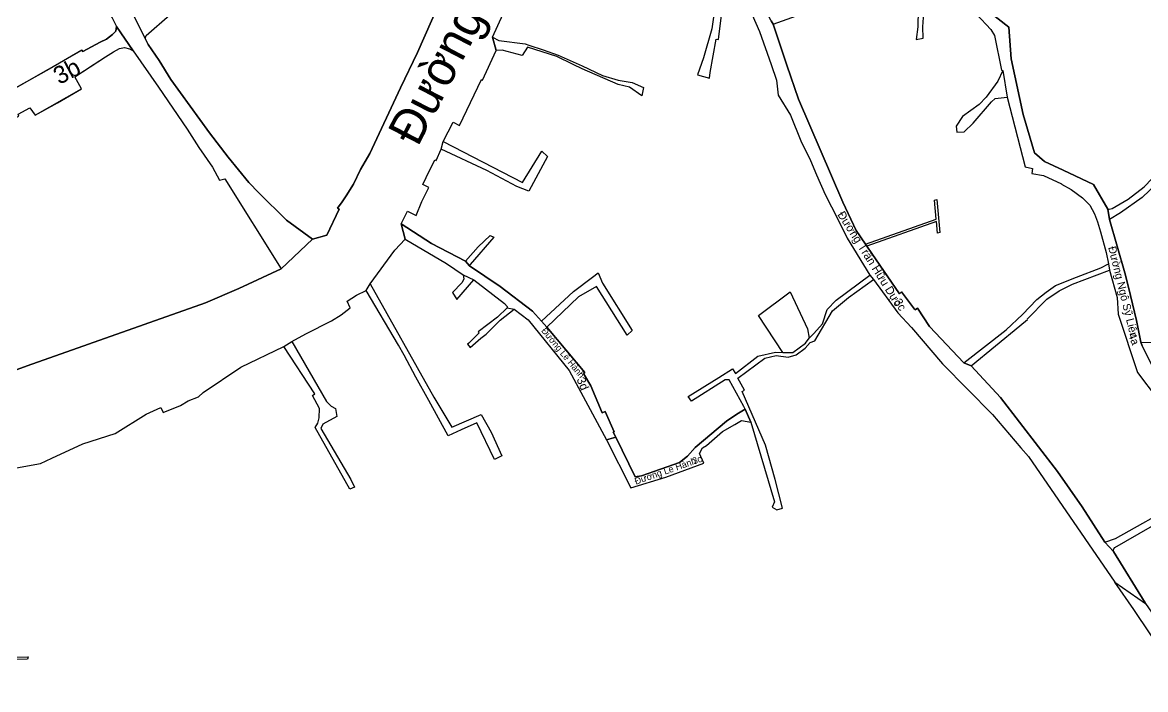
# Model space of a CAD drawing. Extents: x 548434 to 553028, y 1835329 to 1842282.
# Drawn here: x 551805 to 552297.4, y 1838859.2 to 1839152 of the extents above; entities that cross this region are included whole.
import ezdxf

# ---------------------------------------------------------------- set-up
doc = ezdxf.new("R2010")
doc.units = 0
for name, color, linetype in [('Level 1', 7, 'Continuous'), ('Level 2', 7, 'Continuous'), ('Level 27', 7, 'Continuous'), ('Level 30', 7, 'Continuous'), ('Level 4', 7, 'Continuous'), ('Level 5', 7, 'Continuous')]:
    doc.layers.add(name, color=color, linetype=linetype)

msp = doc.modelspace()

# ---------------------------------------------------------------- linework, layer by layer
at = {"layer": 'Level 1'}
msp.add_line((551852.23, 1839158.07), (551858.76, 1839144.88), dxfattribs=at)
msp.add_lwpolyline([(551858.76, 1839144.88), (551859.27, 1839146.2), (551869.5816, 1839155.3124)], dxfattribs=at)
at = {"layer": 'Level 2'}
for p, q in [((552237.5297, 1839149.8544), (552223.54, 1839160.9)), ((552223.25, 1839155.54), (552229.66, 1839148.88)), ((551853.45, 1839139.49), (551846.24, 1839150.26)), ((552238.47, 1839135.97), (552237.5297, 1839149.8544)), ((552234.34, 1839131.01), (552234.83, 1839130.86)), ((552234.83, 1839130.86), (552236.73, 1839119.25)), ((551887, 1839103.46), (551869.95, 1839126.96)), ((552141.77, 1839111.22), (552146.33, 1839100.04)), ((552153.2, 1839085.17), (552156.93, 1839076.51)), ((552247.85, 1839087.83), (552247.59, 1839085.73)), ((552247.59, 1839085.73), (552252.75, 1839084.79)), ((552252.75, 1839084.79), (552260.58, 1839081.16)), ((552274.64, 1839080.82), (552261.34, 1839087.13)), ((552260.58, 1839081.16), (552260.56, 1839080.94)), ((552260.56, 1839080.94), (552264.83, 1839078.65)), ((552280.94, 1839070.04), (552274.64, 1839080.82)), ((552281.69, 1839065.48), (552280.94, 1839070.04)), ((552288.37, 1839042.17), (552281.69, 1839065.48)), ((551918.36, 1839043.79), (551932.1, 1839056.82)), ((552280.14, 1839050.99), (552281.26, 1839046.07)), ((551998.18, 1839041.23), (552002.85, 1839039)), ((552290.03, 1839035.78), (552288.37, 1839042.17)), ((552028.67, 1839025.28), (552014.5, 1839036.16)), ((552293.48, 1839021.16), (552290.03, 1839035.78)), ((552196.07, 1839026.14), (552190.46, 1839033.69)), ((552017.58, 1839026.78), (552020.53, 1839026.09)), ((552032.58, 1839020.91), (552028.67, 1839025.28)), ((552034.85, 1839018.24), (552032.58, 1839020.91)), ((552054.16, 1838992.54), (552050.96, 1838997.98))]:
    msp.add_line(p, q, dxfattribs=at)
for points in [[(552134.2, 1839151.2), (552133.34, 1839152.74), (552124.78, 1839168.81), (552118.11, 1839185.16), (552117.09, 1839189.5), (552116.81, 1839193.36), (552116.5, 1839201.55), (552116.59, 1839207.42), (552117.94, 1839213.18), (552125.22, 1839224.96), (552130.37, 1839234.85), (552131.569, 1839236.228), (552125.8, 1839237.86), (552117.99, 1839226.25), (552113.03, 1839214.56), (552112.12, 1839212.68), (552111.15, 1839210.51), (552110.62, 1839204.38)], [(551860.09, 1839142.29), (551858.76, 1839144.88), (551852.23, 1839158.07), (551840.03, 1839175.12), (551836.5, 1839180.24)], [(551990.52, 1839166.73), (551978.15, 1839138.73), (551970.7, 1839123.21), (551957.35, 1839094.46), (551953.23, 1839087.46), (551950.1, 1839081.04), (551946.92, 1839075.95), (551945.16, 1839073.27), (551945.15, 1839073.25), (551943.15, 1839070.48), (551943.85, 1839069.99), (551938.47, 1839058.67), (551932.1, 1839056.82), (551918.36, 1839043.79), (551899.87, 1839035.25), (551885.27, 1839028.91), (551807.01, 1839001.29), (551757.47, 1838983.15)], [(551840.3, 1839159.31), (551844.28, 1839154.04), (551846.24, 1839150.26), (551853.45, 1839139.49), (551864.55, 1839123.56), (551877.21, 1839105.07), (551882.26, 1839097.03), (551888.35, 1839088.42), (551891.31, 1839082.72), (551893.73, 1839083.35), (551918.36, 1839043.79)], [(552121.42, 1839162.51), (552122.29, 1839161.31), (552128.13, 1839148.03), (552133.33, 1839133.57), (552135.58, 1839126.65), (552136.38, 1839120.13), (552141.77, 1839111.22)], [(551985.86, 1839091.67), (551986.4, 1839091.41), (551988.54, 1839096.39), (551989.5, 1839099.67), (551993.81, 1839108.14), (551996.58, 1839106.78), (552006.19, 1839126.93), (552006.73, 1839126.67), (552012.75, 1839139.72), (552011.1, 1839145.47), (552015.7, 1839155.73)], [(551846.24, 1839150.26), (551845.85, 1839148.14), (551844.46, 1839146.68), (551841.87, 1839144.67), (551839.1, 1839143.27), (551831.43, 1839139.19), (551831, 1839139.82), (551816.64, 1839131.52), (551801.71, 1839123.17)], [(552164.74, 1839073.13), (552145.27, 1839118.31), (552140.21, 1839133.16), (552134.2, 1839151.2)], [(552229.66, 1839148.88), (552231.2, 1839146.22), (552234.34, 1839131.01)], [(551803, 1839111.7), (551808.21, 1839114.57), (551810.48, 1839111.34), (551820.27, 1839116.68), (551830.84, 1839122.84), (551827.88, 1839128.08), (551836.43, 1839133.62), (551841.32, 1839136.91), (551844.95, 1839139.1), (551847.47, 1839140.52), (551849.69, 1839140.97), (551851.84, 1839140.36), (551853.45, 1839139.49)], [(551869.95, 1839126.96), (551864.86, 1839135.28), (551860.09, 1839142.29)], [(552261.34, 1839087.13), (552253.1, 1839090.9), (552248.69, 1839094.77), (552243.73, 1839111.58), (552238.47, 1839135.97)], [(552236.73, 1839119.25), (552244.67, 1839088.65), (552247.85, 1839087.83)], [(551932.1, 1839056.82), (551920.69, 1839065.17), (551908.57, 1839077.23), (551904.28, 1839081.69), (551895.11, 1839092.9), (551887, 1839103.46)], [(552146.33, 1839100.04), (552150.48, 1839091.34), (552153.2, 1839085.17)], [(551802.38, 1838956.58), (551812.89, 1838958.48), (551817.78, 1838960.78), (551831.41, 1838967.03), (551845.68, 1838971.65), (551859.14, 1838980.05), (551865.59, 1838982.99), (551866.6, 1838980.8), (551874.31, 1838983.94), (551877.63, 1838985.86), (551882.18, 1838987.68), (551884.18, 1838989.66), (551900.74, 1839000.77), (551919.53, 1839009.77), (551923.05, 1839012.03), (551929.21, 1839015.34), (551940.54, 1839021.1), (551944.71, 1839023.68), (551948.67, 1839026.77), (551947.346, 1839029.732), (551951.49, 1839032.37), (551955.714, 1839034.383), (551957.452, 1839037.275), (551968.22, 1839052.05), (551972.82, 1839056.82), (551971.01, 1839063.67), (551973.86, 1839069.1), (551977.61, 1839067.31), (551980.16, 1839073.43), (551983.2, 1839079.59), (551980.48, 1839080.89), (551982.04, 1839083.96), (551985.86, 1839091.67)], [(552156.93, 1839076.51), (552162.57, 1839065.66), (552166.54, 1839057.36), (552176.56, 1839041.13)], [(552264.83, 1839078.65), (552269.86, 1839074.94), (552273.09, 1839071.72), (552275.09, 1839068.01), (552276.37, 1839064.42)], [(552190.46, 1839033.69), (552189.59, 1839032.94), (552177.36, 1839050.59), (552175.16, 1839053.82), (552174.6, 1839054.65), (552170.55, 1839060.61), (552164.74, 1839073.13)], [(551971.0096, 1839063.6693), (551972.82, 1839056.82), (551990.87, 1839046.19), (551998.18, 1839041.23)], [(551999.19, 1839047.17), (551984.26, 1839054.99), (551971.0096, 1839063.6693)], [(552276.37, 1839064.42), (552277.72, 1839060.02), (552280.14, 1839050.99)], [(552014.5, 1839036.16), (552000.92, 1839045.1), (551999.19, 1839047.17)], [(552281.26, 1839046.07), (552281.63, 1839043.28), (552284.97, 1839031.23), (552285.44, 1839023.98), (552293.88, 1838998.43), (552302.55, 1838987)], [(552176.56, 1839041.13), (552178.17, 1839039.24), (552188.77, 1839024.55), (552194.78, 1839018.17), (552208.43, 1839002.24), (552230.37, 1838979.88), (552242.69, 1838965.38), (552246.08, 1838961.45), (552283.952, 1838906.4014), (552297.4473, 1838897.0452), (552297.32, 1838897.23), (552283.37, 1838919.78), (552279.535, 1838923.853), (552269.72, 1838939.35), (552258.9, 1838954.88), (552233.81, 1838987.44), (552221, 1839001.31), (552217.839, 1839002.558)], [(552002.85, 1839039), (552016.35, 1839028.7), (552017.54, 1839027.31), (552017.58, 1839026.78)], [(552020.53, 1839026.09), (552026.67, 1839021.51), (552044.67, 1838999.31), (552061.04, 1838968.83), (552065.1151, 1838969.9387), (552064.02, 1838972.17)], [(552197.38, 1839026.55), (552196.4, 1839025.83), (552196.07, 1839026.14)], [(552217.839, 1839002.558), (552202.75, 1839018.5), (552197.38, 1839026.55)], [(552300.04, 1839001.92), (552295.96, 1839010.02), (552295.45, 1839011.74), (552293.48, 1839021.16)], [(552050.96, 1838997.98), (552051.56, 1838998.38), (552034.85, 1839018.24)], [(552064.02, 1838972.17), (552064.36, 1838972.29), (552060.5, 1838981.23), (552059.17, 1838980.64), (552054.16, 1838992.54)]]:
    msp.add_lwpolyline(points, dxfattribs=at)
at = {"layer": 'Level 27'}
for p, q in [((552121.81, 1838982.21), (552118.16, 1838980.15)), ((552124.39, 1838976.57), (552121.81, 1838982.21)), ((552065.1151, 1838969.9387), (552061.04, 1838968.83)), ((552073.62, 1838952.61), (552065.1151, 1838969.9387))]:
    msp.add_line(p, q, dxfattribs=at)
for points in [[(552061.04, 1838968.83), (552071.72, 1838947.8), (552087.08, 1838952.44), (552103.74, 1838958.54), (552101.83, 1838962.82), (552103.14, 1838965.3), (552104.91, 1838966.29), (552111.99, 1838972.45), (552117.41, 1838975.58), (552120.2, 1838977.28), (552124.39, 1838976.57)], [(552118.16, 1838980.15), (552113.67, 1838977.06), (552099.89, 1838965.52), (552096.57, 1838961.59), (552093.12, 1838958.92), (552076.35, 1838953.03), (552073.62, 1838952.61)]]:
    msp.add_lwpolyline(points, dxfattribs=at)
at = {"layer": 'Level 30'}
for p, q in [((551852.23, 1839158.07), (551858.76, 1839144.88)), ((551846.24, 1839150.26), (551853.45, 1839139.49)), ((552133.34, 1839152.74), (552134.2, 1839151.2)), ((552011.1, 1839145.47), (552012.75, 1839139.72)), ((552234.83, 1839130.86), (552236.73, 1839119.25)), ((551988.54, 1839096.39), (551989.5, 1839099.67)), ((552280.94, 1839070.04), (552281.69, 1839065.48)), ((551918.36, 1839043.79), (551932.1, 1839056.82)), ((552174.6, 1839054.65), (552175.16, 1839053.82)), ((551999.19, 1839047.17), (552000.92, 1839045.1)), ((552281.26, 1839046.07), (552281.63, 1839043.28)), ((551998.18, 1839041.23), (552002.85, 1839039)), ((552176.56, 1839041.13), (552178.17, 1839039.24)), ((551955.714, 1839034.383), (551957.452, 1839037.275)), ((552017.58, 1839026.78), (552020.53, 1839026.09)), ((552032.58, 1839020.91), (552034.85, 1839018.24)), ((551919.53, 1839009.77), (551923.05, 1839012.03)), ((552217.839, 1839002.558), (552221, 1839001.31)), ((552121.81, 1838982.21), (552124.39, 1838976.57)), ((552061.04, 1838968.83), (552065.1151, 1838969.9387)), ((552279.535, 1838923.853), (552283.37, 1838919.78)), ((552283.952, 1838906.4014), (552297.4473, 1838897.0452))]:
    msp.add_line(p, q, dxfattribs=at)
for points in [[(551769.73, 1839289.58), (551771.92, 1839289.02), (551773.86, 1839287.68), (551781.67, 1839272.48), (551784.59, 1839265.91), (551789.48, 1839255.26), (551800.08, 1839233.84), (551809.48, 1839215.4), (551812.94, 1839209.05), (551815.56, 1839202.46), (551820.8, 1839193.88), (551823.64, 1839188.59), (551825.96, 1839184.36), (551829.78, 1839177.69), (551833.15, 1839171.2), (551840.3, 1839159.31), (551844.28, 1839154.04), (551846.24, 1839150.26)], [(551932.1, 1839056.82), (551938.47, 1839058.67), (551943.85, 1839069.99), (551943.15, 1839070.48), (551945.15, 1839073.25), (551945.16, 1839073.27), (551946.92, 1839075.95), (551950.1, 1839081.04), (551953.23, 1839087.46), (551957.35, 1839094.46), (551970.7, 1839123.21), (551978.15, 1839138.73), (551990.52, 1839166.73), (552000.84, 1839183.23), (552003.59, 1839189.74), (552027.54, 1839227.93), (552036.84, 1839246.5)], [(552227.0345, 1839183.4424), (552226.68, 1839182.79), (552226.8, 1839182.09), (552224.61, 1839176.48), (552223.63, 1839170.3), (552224.76, 1839169.5), (552222.39, 1839165.78), (552222.33, 1839163.49), (552222.68, 1839162.3), (552223.54, 1839160.9), (552237.5297, 1839149.8544), (552238.47, 1839135.97), (552243.73, 1839111.58), (552248.69, 1839094.77), (552253.1, 1839090.9), (552261.34, 1839087.13), (552274.64, 1839080.82), (552280.94, 1839070.04)], [(552011.1, 1839145.47), (552015.7, 1839155.73), (552022.27, 1839167.37), (552027.37, 1839174.98), (552026.62, 1839175.75), (552027.81, 1839177.53)], [(552114.3, 1839176.55), (552111.13, 1839166.67), (552109.71, 1839166.51), (552107.29, 1839149.11), (552103.65, 1839136.48), (552100.94, 1839128.91), (552106.26, 1839127.52), (552106.55, 1839129.96), (552109.23, 1839144.64), (552110.2, 1839144.49), (552111.88, 1839158.705), (552116.31, 1839171.35), (552116.64, 1839171.1)], [(552116.64, 1839171.1), (552121.42, 1839162.51), (552122.29, 1839161.31), (552128.13, 1839148.03), (552133.33, 1839133.57), (552135.58, 1839126.65), (552136.38, 1839120.13), (552141.77, 1839111.22), (552146.33, 1839100.04), (552150.48, 1839091.34), (552153.2, 1839085.17), (552156.93, 1839076.51), (552162.57, 1839065.66), (552166.54, 1839057.36), (552176.56, 1839041.13)], [(552134.2, 1839151.2), (552174.63, 1839165.89), (552181.47, 1839167.29), (552197.84, 1839165), (552197.53, 1839150.02), (552196.93, 1839144.46), (552199.87, 1839145.07), (552199.82, 1839150.03), (552200.64, 1839162.43), (552202.17, 1839165.23), (552204.14, 1839166.11), (552208.12, 1839164.92), (552213.8712, 1839162.6211)], [(552213.8712, 1839162.6211), (552215.3, 1839162.05), (552217.16, 1839160.18), (552223.25, 1839155.54), (552229.66, 1839148.88), (552231.2, 1839146.22), (552234.34, 1839131.01), (552234.83, 1839130.86)], [(551858.76, 1839144.88), (551859.27, 1839146.2), (551869.5816, 1839155.3124)], [(551712.41, 1839071.62), (551713.28, 1839071.04), (551714.49, 1839071.25), (551715.92, 1839072.24), (551737.47, 1839084.23), (551736, 1839087.03), (551801.71, 1839123.17), (551831, 1839139.82), (551831.43, 1839139.19), (551839.1, 1839143.27), (551841.87, 1839144.67), (551844.46, 1839146.68), (551845.85, 1839148.14), (551846.24, 1839150.26)], [(552134.2, 1839151.2), (552140.21, 1839133.16), (552145.27, 1839118.31), (552164.74, 1839073.13), (552170.55, 1839060.61), (552174.6, 1839054.65)], [(551858.76, 1839144.88), (551860.09, 1839142.29), (551864.86, 1839135.28), (551869.95, 1839126.96), (551887, 1839103.46), (551895.11, 1839092.9), (551904.28, 1839081.69), (551908.57, 1839077.23), (551920.69, 1839065.17), (551932.1, 1839056.82)], [(552011.1, 1839145.47), (552013.81, 1839144.07), (552025.38, 1839142.55), (552027.04, 1839142.07), (552033.31, 1839140.01), (552039.92, 1839137.64), (552050.47, 1839132.94), (552059.32, 1839128.65), (552066.2, 1839126.68), (552072.33, 1839125.62), (552077.24, 1839123.37), (552076.56, 1839119.84), (552071.09, 1839123.54), (552066.14, 1839124.75), (552050.41, 1839131.66), (552046.44, 1839133.45), (552039.36, 1839136.97), (552026.44, 1839141.13), (552024.05, 1839137.41), (552015.32, 1839139.82), (552012.75, 1839139.72)], [(551720.16, 1839061.67), (551725.69, 1839064.61), (551726.21, 1839066.86), (551727.83, 1839069.88), (551735.89, 1839074.32), (551753.98, 1839083.84), (551778.38, 1839097.48), (551777.83, 1839098.68), (551792.74, 1839105.13), (551792.2, 1839106.25), (551798.13, 1839108.8), (551798.33, 1839108.33), (551803.36, 1839110.88), (551803, 1839111.7), (551808.21, 1839114.57), (551810.48, 1839111.34), (551830.84, 1839122.84), (551827.88, 1839128.08), (551841.32, 1839136.91), (551844.95, 1839139.1), (551847.47, 1839140.52), (551849.69, 1839140.97), (551851.84, 1839140.36), (551853.45, 1839139.49)], [(551853.45, 1839139.49), (551864.55, 1839123.56), (551877.21, 1839105.07), (551882.26, 1839097.03), (551888.35, 1839088.42), (551891.31, 1839082.72), (551893.73, 1839083.35), (551918.36, 1839043.79)], [(551989.5, 1839099.67), (551993.81, 1839108.14), (551996.58, 1839106.78), (552006.19, 1839126.93), (552006.73, 1839126.67), (552012.75, 1839139.72)], [(552234.83, 1839130.86), (552232.63, 1839126.2), (552227.6, 1839119.23), (552224.44, 1839115.94), (552217.18, 1839110.76), (552214.44, 1839106.51), (552214.64, 1839103.78), (552217.94, 1839104.01), (552221.79, 1839107.81), (552229.83, 1839117.19), (552231.58, 1839118.54), (552236.73, 1839119.25)], [(552236.73, 1839119.25), (552244.67, 1839088.65), (552247.85, 1839087.83), (552247.59, 1839085.73), (552252.75, 1839084.79), (552260.58, 1839081.16), (552260.56, 1839080.94), (552264.83, 1839078.65), (552269.86, 1839074.94), (552273.09, 1839071.72), (552275.09, 1839068.01), (552276.37, 1839064.42), (552277.72, 1839060.02), (552280.14, 1839050.99), (552281.26, 1839046.07)], [(551989.5, 1839099.67), (552024.21, 1839081.78), (552032.74, 1839095.42), (552035.16, 1839093.21), (552026.96, 1839077.92), (552021.8, 1839079.91), (552008.53, 1839086.99), (551988.54, 1839096.39)], [(551971.01, 1839063.67), (551973.86, 1839069.1), (551977.61, 1839067.31), (551980.16, 1839073.43), (551983.2, 1839079.59), (551980.48, 1839080.89), (551982.04, 1839083.96), (551985.86, 1839091.67), (551986.4, 1839091.41), (551988.54, 1839096.39)], [(552280.94, 1839070.04), (552281.53, 1839069.97), (552282.77, 1839070.31), (552289.77, 1839074.43), (552296.81, 1839079.79), (552300.37, 1839083.53)], [(552302.42, 1839081.32), (552296.01, 1839075.18), (552286.43, 1839068.46), (552281.69, 1839065.48)], [(552174.6, 1839054.65), (552205.69, 1839065.59), (552204.93, 1839073.97), (552205.9, 1839074.32), (552207.22, 1839059.79), (552206.24, 1839059.55), (552205.78, 1839064.59), (552175.16, 1839053.82)], [(552281.69, 1839065.48), (552288.37, 1839042.17), (552290.03, 1839035.78), (552293.48, 1839021.16), (552295.45, 1839011.74)], [(551971.01, 1839063.67), (551971.0096, 1839063.6693), (551972.82, 1839056.82)], [(551971.01, 1839063.67), (551984.26, 1839054.99), (551999.19, 1839047.17)], [(551957.452, 1839037.275), (551968.22, 1839052.05), (551972.82, 1839056.82)], [(551972.82, 1839056.82), (551990.87, 1839046.19), (551998.18, 1839041.23)], [(551999.19, 1839047.17), (552004.81, 1839053.58), (552010, 1839058.52), (552011.59, 1839057.68), (552001.25, 1839045.69), (552000.92, 1839045.1)], [(552175.16, 1839053.82), (552177.36, 1839050.59), (552189.59, 1839032.94), (552190.46, 1839033.69), (552196.07, 1839026.14), (552196.4, 1839025.83), (552197.38, 1839026.55), (552202.75, 1839018.5), (552217.839, 1839002.558)], [(552217.839, 1839002.558), (552236.31, 1839017.12), (552243.51, 1839023.77), (552249.76, 1839030.41), (552253.86, 1839033.67), (552258.03, 1839036.58), (552267.13, 1839040.25), (552277.86, 1839044.33), (552281.26, 1839046.07)], [(551757.47, 1838983.15), (551807.01, 1839001.29), (551885.27, 1839028.91), (551899.87, 1839035.25), (551918.36, 1839043.79)], [(551998.18, 1839041.23), (551998.56, 1839039.39), (551997.69, 1839037.64), (551993.53, 1839033.45), (551995.37, 1839030.47), (552002.85, 1839039)], [(552000.92, 1839045.1), (552014.5, 1839036.16), (552028.67, 1839025.28), (552032.58, 1839020.91)], [(552032.58, 1839020.91), (552046.56, 1839033.9), (552054.97, 1839040.23), (552057.46, 1839042.06), (552059.32, 1839037.55), (552072.31, 1839016.78), (552070.09, 1839014.69), (552056.64, 1839036.17), (552048.73, 1839031.6), (552034.85, 1839018.24)], [(552149.88, 1839013.37), (552151.97, 1839015.47), (552155.75, 1839019.71), (552157.77, 1839026.06), (552161.75, 1839030.11), (552176.56, 1839041.13)], [(552221, 1839001.31), (552242.28, 1839018.89), (552245.74, 1839021.57), (552245.58, 1839021.73), (552254.23, 1839030.61), (552259.5, 1839034.17), (552265.39, 1839037.14), (552281.63, 1839043.28)], [(552281.63, 1839043.28), (552284.97, 1839031.23), (552285.44, 1839023.98), (552293.88, 1838998.43), (552302.56, 1838987), (552302.55, 1838987), (552306.72, 1838983.69), (552325.53, 1838964.63)], [(551957.452, 1839037.275), (551985.29, 1838987.53), (551993.28, 1838974.42), (552006.14, 1838979.93), (552010.47, 1838972.24), (552015.12, 1838961.75), (552012.02, 1838960.26), (552004.21, 1838976.29), (551997.28, 1838973.2), (551991.59, 1838970.51), (551983.19, 1838986.1), (551977.51, 1838996.34), (551972.29, 1839005.96), (551969.82, 1839010.37), (551955.714, 1839034.383)], [(552002.85, 1839039), (552016.35, 1839028.7), (552017.54, 1839027.31), (552017.58, 1839026.78)], [(552124.39, 1838976.57), (552134.75, 1838941.61), (552133.7, 1838939.22), (552135.81, 1838938.07), (552138.18, 1838938.84), (552134.99, 1838951.46), (552130.73, 1838966.47), (552120.53, 1838989.97), (552121.63, 1838990.57), (552118.61, 1838995.84), (552130.49, 1839004.59), (552135.44, 1839005.81), (552140.71, 1839005.05), (552144.27, 1839006.18), (552148.1189, 1839009.0392), (552150.36, 1839011.56), (552152.49, 1839012.19), (552160.22, 1839025.37), (552167.21, 1839031.28), (552178.17, 1839039.24)], [(552178.17, 1839039.24), (552188.77, 1839024.55), (552194.78, 1839018.17), (552208.43, 1839002.24), (552230.37, 1838979.88), (552242.69, 1838965.38), (552246.08, 1838961.45), (552283.952, 1838906.4014)], [(551923.05, 1839012.03), (551929.21, 1839015.34), (551940.54, 1839021.1), (551944.71, 1839023.68), (551948.67, 1839026.77), (551947.346, 1839029.732), (551951.49, 1839032.37), (551955.714, 1839034.383)], [(552138.38, 1839007.15), (552127.75, 1839023.32), (552141.56, 1839033.75), (552149.2, 1839017.51), (552149.88, 1839013.37)], [(552017.58, 1839026.78), (552013.32, 1839022.71), (552004.76, 1839016.17), (552005.16, 1839015.73), (552000.64, 1839011.3), (552000.05, 1839010.76), (552001.27, 1839009.33), (552006, 1839013.43), (552008.3, 1839015.16), (552014.42, 1839021.3), (552020.53, 1839026.09)], [(552020.53, 1839026.09), (552026.67, 1839021.51), (552044.67, 1838999.31), (552061.04, 1838968.83)], [(552034.85, 1839018.24), (552051.56, 1838998.38), (552050.96, 1838997.98), (552054.16, 1838992.54), (552059.17, 1838980.64), (552060.5, 1838981.23), (552064.36, 1838972.29), (552064.02, 1838972.17), (552065.1151, 1838969.9387)], [(551923.05, 1839012.03), (551938.35, 1838985.63), (551940.31, 1838983.54), (551942.16, 1838982.56), (551942.77, 1838979.12), (551936.71, 1838975.65), (551935.83, 1838973.74), (551948.98, 1838951.34), (551950.58, 1838947.99), (551948.49, 1838947.21), (551933.33, 1838974.27), (551934.42, 1838976.16), (551935.02, 1838978.46), (551935.18, 1838982.53), (551932.11, 1838988.32), (551933.2, 1838988.98), (551919.53, 1839009.77)], [(552138.38, 1839007.15), (552142.74, 1839007.08), (552148.27, 1839011.25), (552149.88, 1839013.37)], [(552295.45, 1839011.74), (552333.6, 1839011.27)], [(552295.45, 1839011.74), (552295.96, 1839010.02), (552300.04, 1839001.92), (552307.21, 1838992.01), (552326.3, 1838972.42), (552347.12, 1838954.95)], [(551774.75, 1838953.06), (551781.29, 1838952.85), (551785.91, 1838953.51), (551790.8, 1838954.3), (551795.95, 1838955.07), (551802.37, 1838956.64), (551802.38, 1838956.58), (551812.89, 1838958.48), (551817.78, 1838960.78), (551831.41, 1838967.03), (551845.68, 1838971.65), (551859.14, 1838980.05), (551865.59, 1838982.99), (551866.6, 1838980.8), (551874.31, 1838983.94), (551877.63, 1838985.86), (551882.18, 1838987.68), (551884.18, 1838989.66), (551900.74, 1839000.77), (551919.53, 1839009.77)], [(552121.81, 1838982.21), (552121.33, 1838983.45), (552114.86, 1838995.21), (552113.1, 1838995.15), (552098.3, 1838985.81), (552096.87, 1838987.81), (552110.26, 1838996.17), (552116.27, 1839000.03), (552117.68, 1838997.95), (552127.48, 1839005.57), (552135.22, 1839007.35), (552138.38, 1839007.15)], [(552221, 1839001.31), (552233.81, 1838987.44), (552258.9, 1838954.88), (552269.72, 1838939.35), (552279.535, 1838923.853)], [(552065.1151, 1838969.9387), (552073.62, 1838952.61), (552076.35, 1838953.03), (552093.12, 1838958.92), (552096.57, 1838961.59), (552099.89, 1838965.52), (552113.67, 1838977.06), (552118.16, 1838980.15), (552121.81, 1838982.21)], [(552061.04, 1838968.83), (552071.72, 1838947.8), (552087.08, 1838952.44), (552103.74, 1838958.54), (552101.83, 1838962.82), (552103.14, 1838965.3), (552104.91, 1838966.29), (552111.99, 1838972.45), (552117.41, 1838975.58), (552120.2, 1838977.28), (552124.39, 1838976.57)], [(552279.535, 1838923.853), (552284.21, 1838925.51), (552311.85, 1838941.07), (552314.95, 1838943.38), (552318.03, 1838947.92), (552318.96, 1838951.07), (552325.53, 1838964.63)], [(552283.37, 1838919.78), (552283.33, 1838920.19), (552283.36, 1838920.54), (552283.59, 1838921.05), (552284.03, 1838921.6), (552315.04, 1838939.47), (552320.72, 1838945.12), (552322.96, 1838949.83), (552323.64, 1838953.55), (552325.2, 1838957.03), (552327.49, 1838960.08), (552329.37, 1838961.31), (552329.9, 1838961.25), (552331.335, 1838960.863)], [(552283.37, 1838919.78), (552297.32, 1838897.23), (552297.4473, 1838897.0452)], [(552297.4473, 1838897.0452), (552312.17, 1838875.67), (552321.98, 1838860.89), (552321.3, 1838859.24), (552316.63, 1838864.06), (552307.58, 1838872.46), (552306.37, 1838873.51), (552292.25, 1838894.34), (552283.952, 1838906.4014)], [(551774.49, 1838872.96), (551807.42, 1838873.66), (551807.12, 1838872.61), (551789.9, 1838872.31), (551774.99, 1838871.43)]]:
    msp.add_lwpolyline(points, dxfattribs=at)

# ---------------------------------------------------------------- texts
at = {"layer": 'Level 4'}
for s, height, rotation, p in [('3b', 7.72088, 27.934547, (551821.125, 1839124.491)), ('3c', 3.638, 302.33415, (552187.018, 1839029.401)), ('4a', 3.48379, 292.233822, (552289.728, 1839014.849)), ('3d', 3.77852, 292.121694, (552047.883, 1838995.34)), ('3c', 2.93533, 19.213053, (552099.325, 1838957.975))]:
    msp.add_text(s, height=height, rotation=rotation, dxfattribs=at).set_placement(p)
at = {"layer": 'Level 5'}
for s, height, rotation, p in [('Đường Lê Duẩn', 15.33741, 62.561553, (551978.272, 1839097.04)), ('Đường Trần Hữu Dực', 3.638004, 302.33415, (552162.191, 1839067.683)), ('Đường Ngô Sỹ Liên', 3.483792, 283.857064, (552281.057, 1839053.285)), ('Đường Lê Hành', 2.810808, 309.409906, (552032.291, 1839016.585)), ('Đường Lê Hành', 2.935332, 19.213053, (552073.975, 1838949.094))]:
    msp.add_text(s, height=height, rotation=rotation, dxfattribs=at).set_placement(p)

doc.saveas('drawing.dxf')
